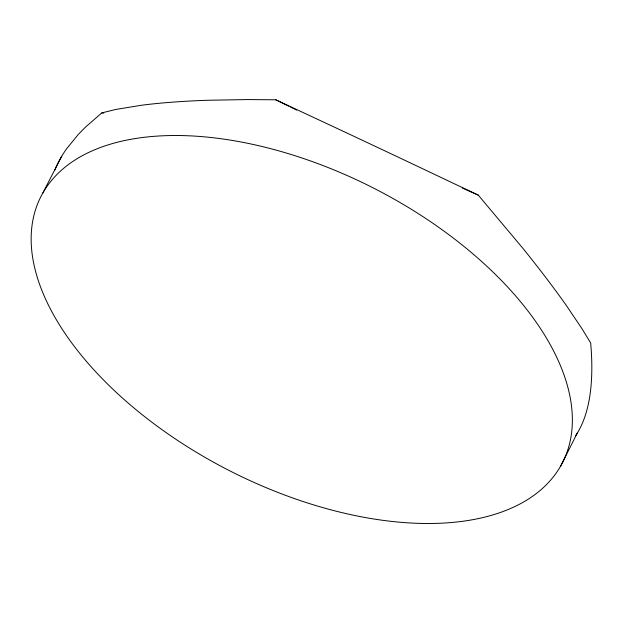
<?xml version="1.0" encoding="UTF-8"?>
<svg xmlns="http://www.w3.org/2000/svg" width="623" height="623" viewBox="0 0 623 623"><rect width="100%" height="100%" fill="white"/><g stroke="black" fill="none" stroke-linecap="round" stroke-linejoin="round"><path stroke-width="0.93" d="M560.583 466.168A292.763 158.592 27 0 0 240.758 141.935A292.763 158.592 27 0 0 103.94 380.404A292.763 158.592 27 0 0 560.583 466.168L577.225 433.211M42.932 192.834L61.7 156.295M575.333 436.123A248.312 107.296 63.3 0 0 589.919 395.449C592.426 378.099 592.208 360.468 590.69 343.032L582.217 329.069L566.167 305.231A248.312 30.465 48 0 0 523.304 248.826L478.277 195.131L414.747 164.978A248.312 2.399 25.2 0 0 337.526 128.618L275.787 99.797L247.37 99.571L207.755 100.264A248.312 39.545 3.2 0 0 141.413 105.256L115.769 109.461L101.837 112.88L85.374 127.201L78.288 134.443L66.443 148.998A248.312 120.13 -10.5 0 0 54.871 170.048M101.837 112.88L103.761 113.113M462.383 188.037L478.277 195.131M275.787 99.797L288.854 106.222M290.598 107.078L296.696 110.076"/></g></svg>
